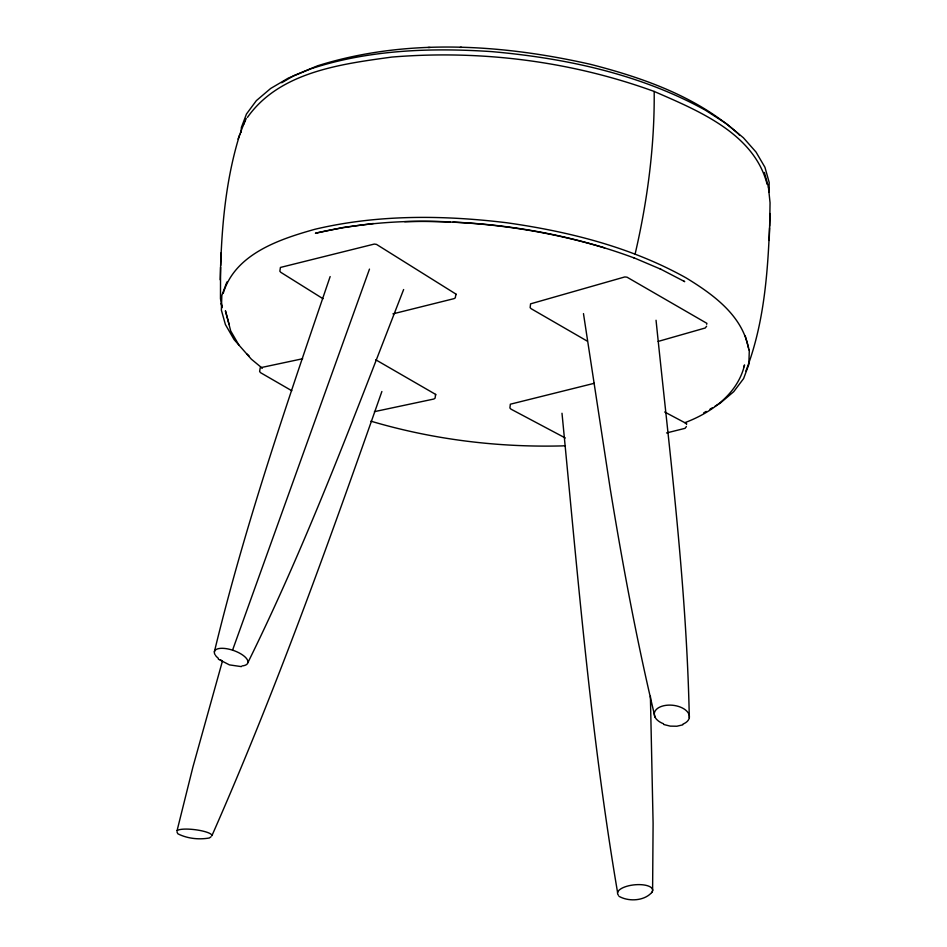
<?xml version="1.0" encoding="UTF-8"?>
<svg xmlns="http://www.w3.org/2000/svg" width="947" height="947" viewBox="0 0 947 947"><rect width="100%" height="100%" fill="white"/><g stroke="black" fill="none" stroke-linecap="round" stroke-linejoin="round"><path stroke-width="1.42" d="M220.568 267.255L220.473 298.731L222.178 307.609M769.674 226.073L770.053 202.776L768.396 186.902M652.601 890.748L653.099 823.381L650.4 696.234M220.675 265.48C222.083 221.326 226.605 176.615 239.84 134.308M745.881 371.023C763.531 325.638 767.579 276.11 769.556 227.836M220.201 279.791L221.042 252.885M241.106 132.533L241.378 127.478L246.469 114.007L256.377 100.619L270.653 88.473L288.29 78.116L310.332 69.013M745.277 336.031L749.302 350.449L748.828 364.5L743.608 378.575L733.736 391.667L720.063 403.268L715.021 406.227M768.881 192.371L769.213 182.522L764.939 167.276L756.049 152.088L743.395 137.765L726.562 123.832L705.444 110.219C640.208 74.126 565.773 58.193 492.073 51.647C430.98 47.539 368.253 49.658 309.716 69.202M769.189 240.443L770.041 213.537M323.022 298.731L280.845 272.357L279.85 271.233L280.43 267.445L374.29 244.066L376.504 244.397L455.898 294.055L455.306 297.843L454.087 298.625L392.934 313.859M375.781 359.801L435.656 394.414L435.075 398.166L433.844 399.03L374.408 411.649M706.687 324.276L706.876 323.341L627.032 277.187L624.807 276.938L530.58 303.845L530.131 307.645L531.208 308.734L587.341 341.18M706.604 326.206L705.266 327.982L658.153 341.429M455.708 294.99L455.898 294.055M435.49 395.266L435.656 394.414M686.468 424.505L686.646 423.664L664.652 411.981M686.374 426.576L685.036 428.34L666.546 432.945M214.389 651.749C245.095 524.389 287.935 400.451 330.148 276.571M222.237 661.823L192.939 766.928L176.947 831.146A17.626 3.788 7.1 0 1 195.425 829.738A17.626 3.788 7.1 0 1 211.891 835.728C275.932 690.588 329.355 541.092 381.878 391.502M232.56 650.163L369.484 269.102M743.821 366.915L744.555 364.926C737.772 393.905 711.351 412.703 684.859 422.682M243.19 125.513L246.232 118.47M238.064 139.079L244.942 120.814M226.913 281.981L221.835 295.428L221.373 310.131L225.398 324.537L234.075 339.571L251.334 359.162L262.319 368.253M223.208 293.392C234.963 253.914 279.424 239.212 315.091 229.233C377.794 214.413 443.113 215.028 506.763 222.758C568.827 231.553 630.962 247.084 686.03 277.85C712.795 294.174 742.282 315.28 748.438 348.165M403.635 289.522C354.675 415.058 307.645 541.625 247.913 662.569M652.199 891.956C644.824 901.047 628.737 901.958 618.947 896.276M635.117 254.021C647.417 201.166 654.756 145.625 654.176 91.445C570.65 61.058 480.378 49.777 391.869 57.069C340.79 64.076 279.495 71.936 247.439 117.404M211.015 836.781L209.346 837.988C198.894 839.823 187.518 838.628 177.977 833.869L177.053 832.33M281.733 82.768L294.032 75.559L317.6 65.793C405.482 38.117 500.75 44.118 589.602 64.124L591.283 64.526C643.782 78.045 697.288 96.902 738.21 133.776L739.607 135.303M703.668 412.892L706.19 411.412M709.978 409.187L712.499 407.707M594.254 383.298L510.35 404.203L509.9 407.968L510.966 409.14L565.3 437.988M682.763 724.846L676.88 726.231L670.251 726.124L663.883 724.538M302.661 358.747L260.212 367.767L259.62 371.52L260.614 372.716L291.794 390.744M373.426 223.492L343.666 227.375L315.422 233.234C359.446 222.983 404.949 219.751 450.026 221.941M565.43 445.706L562.482 445.895C497.862 447.564 432.933 439.55 370.916 421.178M404.689 221.669C472.162 219.882 539.908 228.535 604.6 247.865M428.008 47.492L430.092 47.48M460.242 47.35L461.591 47.35M241.367 666.617L229.446 664.889L218.331 659.171M452.974 222.095C514.647 224.841 576.107 236.395 634.028 257.915M654.176 91.445C697.773 110.479 754.155 133.278 767.106 184.263M633.413 257.572L660.864 269.244M660.13 268.853L684.717 281.638L683.864 281.188M246.753 353.918L249.002 355.776M238.94 345.122L230.713 330.953L225.422 310.794L229.198 324.62M749.113 349.774L749.302 350.449M221.077 303.656L221.787 306.177M764.371 172.496L769.13 189.507M655.016 717.104C636.952 641.817 622.806 565.655 610.306 489.256L583.47 313.611M617.598 892.595C590.608 733.901 577.587 573.337 561.997 413.259M656.046 320.252C669.576 452.488 686.575 584.619 689.309 717.684M663.527 723.768A17.626 10.157 6.2 0 1 657.573 708.392A17.626 10.157 6.2 0 1 683.864 708.829A17.626 10.157 6.2 0 1 682.941 724.1M618.391 895.199A17.626 6.866 -5.7 0 1 635.366 884.747A17.626 6.866 -5.7 0 1 651.631 892.595M215.135 654.839A17.626 7.079 19.2 0 1 223.989 648.387A17.626 7.079 19.2 0 1 245.309 657.194A17.626 7.079 19.2 0 1 242.006 665.93M222.296 660.935A17.626 7.079 19.2 0 1 220.154 659.633M218.307 658.272A17.626 7.079 19.2 0 1 215.703 655.667"/></g></svg>
